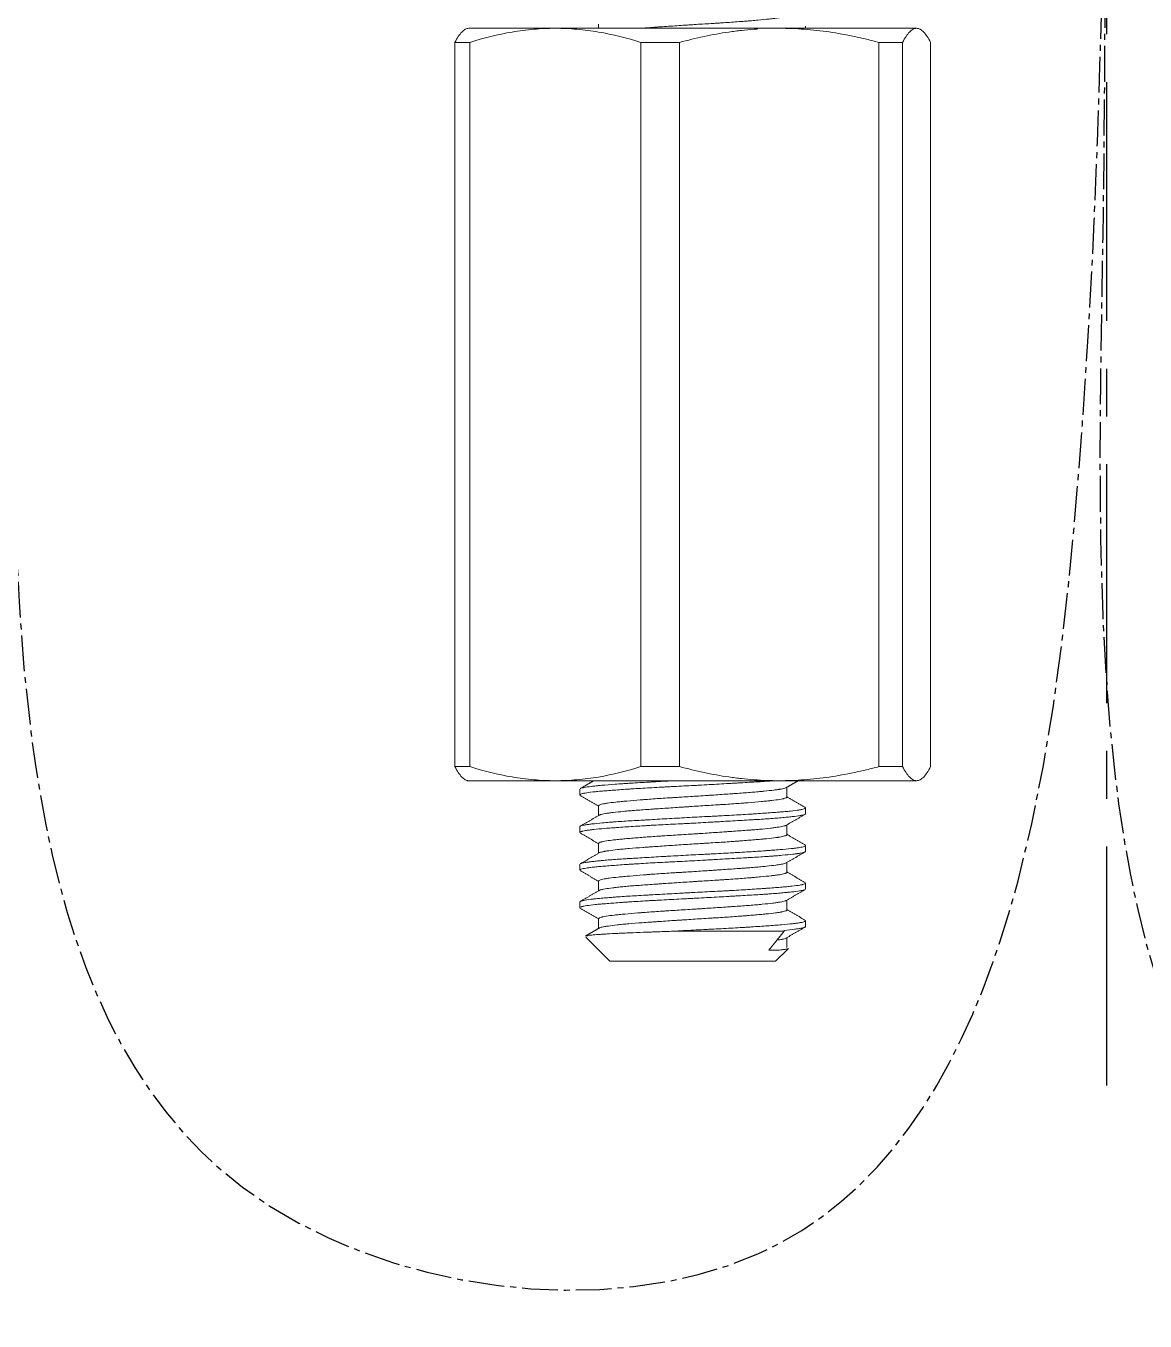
# Model space of a CAD drawing. Header units: millimetres. Extents: x 645 to 1239, y -1145 to -725.
# Drawn here: x 920.09 to 949.83, y -1071.97 to -1037.54 of the extents above; entities that cross this region are included whole.
import ezdxf

# ---------------------------------------------------------------- set-up
doc = ezdxf.new("R2010")
doc.units = ezdxf.units.MM
doc.header["$LTSCALE"] = 0.1
for name, pattern in [('CENTER2', [28.575, 19.05, -3.175, 3.175, -3.175]), ('CENTERX2', [101.6, 63.5, -12.7, 12.7, -12.7]), ('HIDDEN2', [4.7625, 3.175, -1.5875])]:
    doc.linetypes.add(name, pattern=pattern)
doc.layers.add('1', color=4, linetype='HIDDEN2')
doc.layers.add('CENTER', color=1, linetype='CENTERX2')

# ---------------------------------------------------------------- blocks, each defined once
blk = doc.blocks.new('ZF35533')
at = {"layer": '1', "color": 7, "linetype": 'Continuous', "lineweight": 18}
for p, q in [((4945.597, -494.267), (4957.495, -494.267)), ((4949.046, -494.154), (4949.046, -494.267)), ((4954.546, -494.267), (4954.546, -494.21)), ((4945.224, -513.891), (4945.224, -494.642)), ((4945.62, -494.642), (4945.224, -494.642)), ((4945.62, -513.891), (4945.62, -494.642)), ((4951.196, -494.642), (4950.171, -494.642)), ((4950.171, -513.891), (4950.171, -494.642)), ((4951.196, -513.891), (4951.196, -494.642)), ((4957.122, -494.642), (4956.493, -494.642)), ((4956.493, -513.891), (4956.493, -494.642)), ((4957.122, -513.891), (4957.122, -494.642)), ((4957.868, -513.891), (4957.868, -494.642)), ((4945.62, -513.891), (4945.224, -513.891)), ((4951.196, -513.891), (4950.171, -513.891)), ((4957.122, -513.891), (4956.493, -513.891)), ((4945.546, -514.267), (4947.896, -514.267)), ((4947.896, -514.267), (4953.845, -514.267)), ((4953.845, -514.267), (4957.495, -514.267)), ((4948.546, -514.489), (4948.546, -514.645)), ((4954.046, -514.7), (4954.046, -514.442)), ((4949.046, -514.933), (4949.046, -515.191)), ((4954.546, -515.144), (4954.546, -514.988)), ((4948.546, -515.489), (4948.546, -515.644)), ((4954.046, -515.7), (4954.046, -515.442)), ((4949.046, -515.933), (4949.046, -516.192)), ((4954.546, -516.144), (4954.546, -515.989)), ((4948.546, -516.489), (4948.546, -516.645)), ((4954.046, -516.7), (4954.046, -516.442)), ((4949.046, -516.933), (4949.046, -517.191)), ((4954.546, -517.144), (4954.546, -516.989)), ((4948.546, -517.489), (4948.546, -517.644)), ((4954.046, -517.7), (4954.046, -517.442)), ((4949.046, -517.933), (4949.046, -518.192)), ((4954.546, -518.145), (4954.546, -517.989)), ((4948.704, -518.425), (4949.346, -519.067)), ((4951.036, -518.267), (4953.974, -518.267)), ((4953.974, -518.267), (4953.57, -518.767)), ((4953.974, -518.244), (4953.974, -518.267)), ((4954.046, -518.701), (4954.046, -518.438)), ((4953.84, -518.767), (4953.57, -518.767)), ((4953.746, -519.067), (4954.08, -518.733)), ((4949.346, -519.067), (4953.746, -519.067))]:
    blk.add_line(p, q, dxfattribs=at)
for points, knots in [([(4950.146, -494.267), (4950.204, -494.262), (4950.264, -494.258), (4950.391, -494.249), (4950.476, -494.243), (4950.563, -494.237), (4950.599, -494.235), (4950.617, -494.233), (4950.67, -494.23), (4950.706, -494.227), (4950.886, -494.215), (4951.033, -494.205), (4951.258, -494.19), (4951.333, -494.185), (4951.429, -494.178), (4951.448, -494.177), (4951.486, -494.175), (4951.505, -494.174), (4951.562, -494.17), (4951.6, -494.167), (4951.79, -494.156), (4951.94, -494.146), (4952.125, -494.135), (4952.162, -494.133), (4952.236, -494.128), (4952.273, -494.126), (4952.382, -494.118), (4952.453, -494.114), (4952.662, -494.099), (4952.795, -494.089), (4952.954, -494.077), (4952.986, -494.074), (4953.048, -494.069), (4953.078, -494.067), (4953.167, -494.059), (4953.224, -494.054), (4953.388, -494.04), (4953.487, -494.03), (4953.599, -494.019), (4953.62, -494.016), (4953.662, -494.012), (4953.682, -494.009), (4953.74, -494.002), (4953.81, -493.993), (4953.869, -493.983), (4953.908, -493.976), (4953.92, -493.973), (4953.943, -493.969), (4953.953, -493.966), (4954.002, -493.953), (4954.027, -493.943), (4954.044, -493.929), (4954.046, -493.925), (4954.046, -493.921)], [0.284642, 0.284642, 0.284642, 0.284642, 0.312621, 0.312621, 0.342727, 0.3502535, 0.3502535, 0.35778, 0.35778, 0.372833, 0.372833, 0.433045, 0.433045, 0.463151, 0.463151, 0.4706775, 0.4706775, 0.478204, 0.478204, 0.493257, 0.493257, 0.5534689, 0.5534689, 0.5685219, 0.5685219, 0.5835749, 0.5835749, 0.6136809, 0.6136809, 0.6738929, 0.6738929, 0.6889459, 0.6889459, 0.7039989, 0.7039989, 0.7341049, 0.7341049, 0.7943169, 0.7943169, 0.8093699, 0.8093699, 0.8244229, 0.8244229, 0.8545288, 0.8846348, 0.8846348, 0.8996878, 0.8996878, 0.9147408, 0.9147408, 0.9749528, 0.9749528, 1, 1, 1, 1]), ([(4945.224, -494.642), (4945.286, -494.524), (4945.347, -494.43), (4945.441, -494.333), (4945.472, -494.308), (4945.534, -494.275), (4945.566, -494.267), (4945.597, -494.267)], [0, 0, 0, 0, 0.5, 0.5, 0.75, 0.75, 1, 1, 1, 1]), ([(4947.896, -494.267), (4947.705, -494.267), (4947.514, -494.275), (4947.13, -494.308), (4946.939, -494.333), (4946.369, -494.43), (4945.993, -494.525), (4945.62, -494.642)], [0, 0, 0, 0, 0.25, 0.25, 0.5, 0.5, 1, 1, 1, 1]), ([(4950.171, -494.642), (4949.796, -494.524), (4949.419, -494.43), (4948.851, -494.333), (4948.661, -494.308), (4948.279, -494.275), (4948.088, -494.267), (4947.896, -494.267)], [0, 0, 0, 0, 0.5, 0.5, 0.75, 0.75, 1, 1, 1, 1]), ([(4953.272, -494.285), (4953.24, -494.287), (4953.208, -494.289), (4953.065, -494.3), (4952.954, -494.31), (4952.786, -494.329), (4952.73, -494.336), (4952.619, -494.35), (4952.117, -494.419), (4951.626, -494.526), (4951.196, -494.642)], [0, 0, 0, 0, 0.045251, 0.045251, 0.204376, 0.204376, 0.283938, 0.283938, 0.363501, 1, 1, 1, 1]), ([(4956.493, -494.642), (4956.385, -494.613), (4956.222, -494.571), (4956.057, -494.532), (4955.947, -494.507), (4955.892, -494.495), (4955.617, -494.437), (4955.396, -494.397), (4954.954, -494.333), (4954.733, -494.308), (4954.289, -494.275), (4954.067, -494.267), (4953.845, -494.267)], [0, 0, 0, 0, 0.125, 0.1875, 0.1875, 0.25, 0.25, 0.5, 0.5, 0.75, 0.75, 1, 1, 1, 1]), ([(4957.495, -494.267), (4957.464, -494.267), (4957.433, -494.275), (4957.37, -494.308), (4957.338, -494.333), (4957.245, -494.43), (4957.183, -494.525), (4957.122, -494.642)], [0, 0, 0, 0, 0.25, 0.25, 0.5, 0.5, 1, 1, 1, 1]), ([(4957.868, -494.642), (4957.807, -494.524), (4957.745, -494.43), (4957.652, -494.333), (4957.621, -494.308), (4957.558, -494.275), (4957.527, -494.267), (4957.495, -494.267)], [0, 0, 0, 0, 0.5, 0.5, 0.75, 0.75, 1, 1, 1, 1]), ([(4945.224, -513.891), (4945.286, -514.009), (4945.347, -514.104), (4945.441, -514.2), (4945.472, -514.225), (4945.534, -514.258), (4945.566, -514.267), (4945.597, -514.267)], [0, 0, 0, 0, 0.5, 0.5, 0.75, 0.75, 1, 1, 1, 1]), ([(4947.896, -514.267), (4947.705, -514.267), (4947.514, -514.258), (4947.13, -514.225), (4946.939, -514.2), (4946.369, -514.103), (4945.993, -514.008), (4945.62, -513.891)], [0, 0, 0, 0, 0.25, 0.25, 0.5, 0.5, 1, 1, 1, 1]), ([(4950.171, -513.891), (4949.796, -514.009), (4949.419, -514.104), (4948.851, -514.2), (4948.661, -514.225), (4948.279, -514.258), (4948.088, -514.267), (4947.896, -514.267)], [0, 0, 0, 0, 0.5, 0.5, 0.75, 0.75, 1, 1, 1, 1]), ([(4953.845, -514.267), (4953.622, -514.267), (4953.4, -514.258), (4953.065, -514.233), (4952.954, -514.223), (4952.786, -514.204), (4952.73, -514.198), (4952.618, -514.183), (4952.117, -514.114), (4951.626, -514.007), (4951.196, -513.891)], [0, 0, 0, 0, 0.25, 0.25, 0.375, 0.375, 0.4375, 0.4375, 0.5, 1, 1, 1, 1]), ([(4956.493, -513.891), (4956.385, -513.921), (4956.222, -513.962), (4956.057, -514.001), (4955.947, -514.026), (4955.892, -514.038), (4955.617, -514.096), (4955.396, -514.136), (4954.954, -514.201), (4954.733, -514.225), (4954.289, -514.258), (4954.067, -514.267), (4953.845, -514.267)], [0, 0, 0, 0, 0.125, 0.1875, 0.1875, 0.25, 0.25, 0.5, 0.5, 0.75, 0.75, 1, 1, 1, 1]), ([(4957.495, -514.267), (4957.464, -514.267), (4957.433, -514.258), (4957.37, -514.225), (4957.338, -514.2), (4957.245, -514.103), (4957.183, -514.008), (4957.122, -513.891)], [0, 0, 0, 0, 0.25, 0.25, 0.5, 0.5, 1, 1, 1, 1]), ([(4957.868, -513.891), (4957.807, -514.009), (4957.745, -514.104), (4957.652, -514.2), (4957.621, -514.225), (4957.558, -514.258), (4957.527, -514.267), (4957.495, -514.267)], [0, 0, 0, 0, 0.5, 0.5, 0.75, 0.75, 1, 1, 1, 1]), ([(4953.709, -514.266), (4953.702, -514.267), (4953.696, -514.267), (4953.658, -514.27), (4953.626, -514.273), (4953.576, -514.276), (4953.559, -514.277), (4953.526, -514.28), (4953.509, -514.281), (4953.355, -514.291), (4953.209, -514.3), (4952.978, -514.314), (4952.898, -514.318), (4952.797, -514.324), (4952.776, -514.325), (4952.735, -514.328), (4952.714, -514.329), (4952.651, -514.333), (4952.61, -514.335), (4952.399, -514.347), (4952.226, -514.357), (4951.962, -514.372), (4951.873, -514.377), (4951.761, -514.383), (4951.738, -514.385), (4951.693, -514.387), (4951.626, -514.391), (4951.558, -514.394), (4951.335, -514.406), (4951.157, -514.415), (4950.938, -514.426), (4950.872, -514.43), (4950.806, -514.433), (4950.763, -514.435), (4950.741, -514.436), (4950.632, -514.442), (4950.547, -514.447), (4950.297, -514.461), (4950.137, -514.47), (4949.946, -514.483), (4949.908, -514.485), (4949.852, -514.489), (4949.834, -514.49), (4949.797, -514.493), (4949.705, -514.499), (4949.619, -514.505), (4949.485, -514.515), (4949.421, -514.52), (4949.299, -514.529), (4949.241, -514.534), (4949.158, -514.54), (4949.131, -514.543), (4949.078, -514.547), (4949.053, -514.55), (4948.98, -514.556), (4948.935, -514.561), (4948.81, -514.575), (4948.741, -514.584), (4948.673, -514.597), (4948.66, -514.599), (4948.637, -514.604), (4948.626, -514.607), (4948.597, -514.614), (4948.567, -514.624), (4948.552, -514.634), (4948.545, -514.644), (4948.546, -514.648), (4948.553, -514.656), (4948.557, -514.658), (4948.561, -514.661)], [0, 0, 0, 0, 0.003762, 0.003762, 0.021846, 0.021846, 0.030888, 0.030888, 0.039931, 0.039931, 0.112269, 0.112269, 0.148438, 0.148438, 0.15748, 0.15748, 0.166522, 0.166522, 0.184607, 0.184607, 0.256945, 0.256945, 0.293114, 0.293114, 0.302156, 0.302156, 0.311198, 0.329283, 0.329283, 0.401621, 0.401621, 0.419705, 0.428747, 0.428747, 0.43779, 0.43779, 0.473959, 0.473959, 0.546297, 0.546297, 0.564381, 0.564381, 0.573423, 0.573423, 0.582466, 0.618635, 0.618635, 0.654804, 0.654804, 0.690973, 0.690973, 0.709057, 0.709057, 0.727142, 0.727142, 0.763311, 0.763311, 0.835649, 0.835649, 0.853733, 0.853733, 0.871818, 0.871818, 0.907987, 0.944156, 0.944156, 0.980325, 0.980325, 1, 1, 1, 1]), ([(4948.56, -514.474), (4948.56, -514.474), (4948.569, -514.469), (4948.581, -514.464), (4948.606, -514.458), (4948.616, -514.455), (4948.631, -514.452), (4948.636, -514.451), (4948.648, -514.449), (4948.654, -514.447), (4948.709, -514.437), (4948.773, -514.428), (4948.89, -514.413), (4948.933, -514.409), (4948.991, -514.402), (4949.003, -514.401), (4949.028, -514.399), (4949.04, -514.397), (4949.077, -514.394), (4949.103, -514.391), (4949.236, -514.379), (4949.354, -514.369), (4949.549, -514.355), (4949.617, -514.35), (4949.705, -514.345), (4949.723, -514.343), (4949.759, -514.341), (4949.814, -514.338), (4949.869, -514.334), (4950.057, -514.323), (4950.214, -514.314), (4950.421, -514.302), (4950.483, -514.298), (4950.547, -514.295), (4950.589, -514.292), (4950.611, -514.291), (4950.718, -514.285), (4950.805, -514.28), (4950.942, -514.272), (4950.993, -514.269), (4951.043, -514.266)], [0, 0, 0, 0, 0.001094, 0.069625, 0.069625, 0.103891, 0.103891, 0.121023, 0.121023, 0.138156, 0.138156, 0.275218, 0.275218, 0.343748, 0.343748, 0.360881, 0.360881, 0.378014, 0.378014, 0.412279, 0.412279, 0.549341, 0.549341, 0.617872, 0.617872, 0.635004, 0.635004, 0.652137, 0.686403, 0.686403, 0.823464, 0.823464, 0.85773, 0.874862, 0.874862, 0.891995, 0.891995, 0.960526, 0.960526, 1, 1, 1, 1]), ([(4954.036, -514.448), (4954.03, -514.452), (4954.022, -514.456), (4953.986, -514.469), (4953.948, -514.478), (4953.884, -514.49), (4953.87, -514.492), (4953.848, -514.496), (4953.84, -514.497), (4953.825, -514.499), (4953.817, -514.5), (4953.777, -514.507), (4953.741, -514.511), (4953.627, -514.526), (4953.54, -514.536), (4953.428, -514.547), (4953.415, -514.549), (4953.39, -514.551), (4953.377, -514.552), (4953.338, -514.556), (4953.311, -514.559), (4953.229, -514.566), (4953.173, -514.57), (4952.997, -514.584), (4952.871, -514.593), (4952.72, -514.604), (4952.703, -514.605), (4952.67, -514.608), (4952.619, -514.611), (4952.567, -514.615), (4952.463, -514.622), (4952.322, -514.632), (4952.176, -514.642), (4952.066, -514.649), (4952.029, -514.652), (4951.954, -514.657), (4951.916, -514.659), (4951.803, -514.667), (4951.728, -514.672), (4951.577, -514.682), (4951.502, -514.686), (4951.351, -514.696), (4951.276, -514.7), (4951.163, -514.707), (4951.126, -514.71), (4951.051, -514.714), (4951.014, -514.717), (4950.829, -514.728), (4950.686, -514.738), (4950.478, -514.752), (4950.411, -514.757), (4950.311, -514.764), (4950.277, -514.767), (4950.212, -514.772), (4950.181, -514.774), (4950.024, -514.787), (4949.907, -514.797), (4949.745, -514.811), (4949.693, -514.816), (4949.594, -514.825), (4949.548, -514.83), (4949.417, -514.844), (4949.342, -514.853), (4949.262, -514.865), (4949.247, -514.868), (4949.218, -514.872), (4949.204, -514.875), (4949.166, -514.882), (4949.144, -514.887), (4949.088, -514.902), (4949.063, -514.912), (4949.05, -514.925), (4949.048, -514.927), (4949.047, -514.931), (4949.046, -514.932), (4949.046, -514.933)], [0, 0, 0, 0, 0.02433, 0.02433, 0.083967, 0.083967, 0.098877, 0.098877, 0.106331, 0.106331, 0.113786, 0.113786, 0.143605, 0.143605, 0.203242, 0.203242, 0.210696, 0.210696, 0.218151, 0.218151, 0.23306, 0.23306, 0.262879, 0.262879, 0.322516, 0.322516, 0.329971, 0.329971, 0.337426, 0.352335, 0.352335, 0.382154, 0.411972, 0.411972, 0.426882, 0.426882, 0.441791, 0.441791, 0.47161, 0.47161, 0.501428, 0.501428, 0.531247, 0.531247, 0.546156, 0.546156, 0.561065, 0.561065, 0.620703, 0.620703, 0.650521, 0.650521, 0.665431, 0.665431, 0.68034, 0.68034, 0.739977, 0.739977, 0.769796, 0.769796, 0.799614, 0.799614, 0.859252, 0.859252, 0.874161, 0.874161, 0.88907, 0.88907, 0.918889, 0.918889, 0.978526, 0.978526, 0.993436, 0.993436, 1, 1, 1, 1]), ([(4948.546, -515.488), (4948.546, -515.487), (4948.547, -515.486), (4948.548, -515.483), (4948.55, -515.48), (4948.556, -515.476), (4948.559, -515.474), (4948.562, -515.473), (4948.584, -515.462), (4948.619, -515.454), (4948.695, -515.44), (4948.724, -515.435), (4948.774, -515.428), (4948.791, -515.426), (4948.828, -515.421), (4948.848, -515.419), (4948.949, -515.406), (4949.044, -515.397), (4949.205, -515.382), (4949.262, -515.377), (4949.352, -515.369), (4949.383, -515.367), (4949.447, -515.362), (4949.479, -515.36), (4949.644, -515.348), (4949.786, -515.339), (4950.012, -515.326), (4950.09, -515.321), (4950.21, -515.314), (4950.251, -515.312), (4950.332, -515.307), (4950.374, -515.305), (4950.581, -515.293), (4950.752, -515.283), (4951.014, -515.268), (4951.103, -515.263), (4951.282, -515.253), (4951.372, -515.248), (4951.64, -515.233), (4951.818, -515.224), (4952.04, -515.213), (4952.084, -515.211), (4952.172, -515.206), (4952.217, -515.204), (4952.348, -515.197), (4952.434, -515.193), (4952.687, -515.179), (4952.85, -515.169), (4953.046, -515.157), (4953.085, -515.155), (4953.143, -515.151), (4953.162, -515.15), (4953.2, -515.147), (4953.294, -515.141), (4953.455, -515.13), (4953.587, -515.12), (4953.714, -515.11), (4953.775, -515.106), (4953.848, -515.1), (4953.862, -515.099), (4953.891, -515.097), (4953.905, -515.095), (4953.946, -515.092), (4953.973, -515.09), (4954.051, -515.083), (4954.099, -515.078), (4954.233, -515.065), (4954.308, -515.055), (4954.377, -515.044), (4954.384, -515.043), (4954.399, -515.041), (4954.419, -515.037), (4954.438, -515.033), (4954.472, -515.026), (4954.509, -515.016), (4954.531, -515.006), (4954.541, -514.998), (4954.545, -514.995), (4954.546, -514.991), (4954.546, -514.989), (4954.546, -514.988), (4954.545, -514.981), (4954.539, -514.977), (4954.529, -514.972)], [0, 0, 0, 0, 0.005079, 0.005079, 0.018882, 0.025783, 0.025783, 0.032685, 0.032685, 0.087897, 0.087897, 0.115503, 0.115503, 0.129306, 0.129306, 0.143109, 0.143109, 0.198321, 0.198321, 0.225927, 0.225927, 0.23973, 0.23973, 0.253533, 0.253533, 0.308745, 0.308745, 0.336351, 0.336351, 0.350154, 0.350154, 0.363957, 0.363957, 0.419169, 0.419169, 0.446775, 0.446775, 0.474381, 0.474381, 0.529593, 0.529593, 0.543396, 0.543396, 0.557199, 0.557199, 0.584805, 0.584805, 0.640018, 0.640018, 0.653821, 0.653821, 0.660722, 0.660722, 0.667624, 0.69523, 0.722836, 0.722836, 0.750442, 0.750442, 0.757343, 0.757343, 0.764245, 0.764245, 0.778048, 0.778048, 0.805654, 0.805654, 0.860866, 0.860866, 0.867767, 0.867767, 0.874669, 0.888472, 0.888472, 0.916078, 0.943684, 0.943684, 0.957487, 0.964388, 0.964388, 0.97129, 0.97129, 1, 1, 1, 1]), ([(4949.061, -515.183), (4949.065, -515.181), (4949.07, -515.178), (4949.078, -515.175), (4949.081, -515.174), (4949.088, -515.172), (4949.091, -515.17), (4949.125, -515.16), (4949.168, -515.151), (4949.252, -515.136), (4949.291, -515.13), (4949.335, -515.124), (4949.353, -515.122), (4949.363, -515.121), (4949.391, -515.117), (4949.41, -515.114), (4949.512, -515.102), (4949.604, -515.092), (4949.757, -515.077), (4949.811, -515.072), (4949.882, -515.066), (4949.897, -515.065), (4949.926, -515.063), (4949.969, -515.059), (4950.014, -515.056), (4950.166, -515.044), (4950.294, -515.035), (4950.464, -515.023), (4950.499, -515.02), (4950.568, -515.016), (4950.604, -515.013), (4950.711, -515.006), (4950.783, -515.001), (4951.001, -514.986), (4951.149, -514.976), (4951.339, -514.963), (4951.377, -514.961), (4951.453, -514.956), (4951.492, -514.953), (4951.606, -514.946), (4951.681, -514.941), (4951.908, -514.927), (4952.057, -514.918), (4952.241, -514.906), (4952.278, -514.904), (4952.35, -514.899), (4952.386, -514.897), (4952.493, -514.89), (4952.632, -514.88), (4952.765, -514.87), (4952.863, -514.863), (4952.911, -514.859), (4952.959, -514.855), (4952.99, -514.853), (4953.006, -514.852), (4953.145, -514.84), (4953.258, -514.83), (4953.414, -514.816), (4953.464, -514.811), (4953.534, -514.804), (4953.557, -514.802), (4953.591, -514.798), (4953.602, -514.797), (4953.623, -514.795), (4953.634, -514.794), (4953.727, -514.783), (4953.797, -514.774), (4953.884, -514.759), (4953.917, -514.753), (4953.944, -514.747), (4953.955, -514.745), (4953.96, -514.743), (4953.974, -514.739), (4953.983, -514.737), (4954.023, -514.724), (4954.041, -514.714), (4954.046, -514.703), (4954.046, -514.701), (4954.046, -514.699)], [0, 0, 0, 0, 0.013796, 0.013796, 0.021293, 0.021293, 0.028791, 0.028791, 0.088772, 0.088772, 0.118762, 0.12626, 0.12626, 0.133758, 0.133758, 0.148753, 0.148753, 0.208734, 0.208734, 0.238724, 0.238724, 0.246222, 0.246222, 0.253719, 0.268714, 0.268714, 0.328695, 0.328695, 0.343691, 0.343691, 0.358686, 0.358686, 0.388676, 0.388676, 0.448657, 0.448657, 0.463652, 0.463652, 0.478648, 0.478648, 0.508638, 0.508638, 0.568619, 0.568619, 0.583614, 0.583614, 0.598609, 0.598609, 0.6286, 0.65859, 0.65859, 0.673585, 0.681083, 0.681083, 0.688581, 0.688581, 0.748561, 0.748561, 0.778552, 0.778552, 0.793547, 0.793547, 0.801045, 0.801045, 0.808542, 0.808542, 0.868523, 0.868523, 0.898514, 0.906011, 0.906011, 0.913509, 0.913509, 0.928504, 0.928504, 0.988485, 0.988485, 1, 1, 1, 1]), ([(4954.533, -515.16), (4954.529, -515.162), (4954.515, -515.168), (4954.492, -515.175), (4954.462, -515.181), (4954.451, -515.184), (4954.427, -515.188), (4954.414, -515.191), (4954.345, -515.202), (4954.275, -515.211), (4954.149, -515.226), (4954.103, -515.231), (4954.029, -515.238), (4954.003, -515.241), (4953.95, -515.246), (4953.923, -515.248), (4953.839, -515.256), (4953.781, -515.261), (4953.658, -515.27), (4953.593, -515.275), (4953.459, -515.284), (4953.389, -515.289), (4953.28, -515.296), (4953.243, -515.298), (4953.168, -515.302), (4953.13, -515.305), (4952.938, -515.316), (4952.778, -515.325), (4952.527, -515.34), (4952.442, -515.345), (4952.311, -515.352), (4952.267, -515.355), (4952.18, -515.36), (4952.136, -515.362), (4951.916, -515.375), (4951.739, -515.385), (4951.515, -515.397), (4951.47, -515.399), (4951.38, -515.404), (4951.335, -515.406), (4951.2, -515.413), (4951.111, -515.417), (4950.848, -515.431), (4950.675, -515.44), (4950.465, -515.451), (4950.423, -515.454), (4950.361, -515.457), (4950.34, -515.459), (4950.299, -515.461), (4950.197, -515.467), (4950.098, -515.473), (4949.867, -515.488), (4949.722, -515.498), (4949.569, -515.509), (4949.552, -515.51), (4949.519, -515.513), (4949.502, -515.514), (4949.453, -515.517), (4949.421, -515.52), (4949.328, -515.527), (4949.268, -515.531), (4949.1, -515.545), (4949.001, -515.554), (4948.903, -515.564), (4948.893, -515.566), (4948.872, -515.568), (4948.842, -515.571), (4948.813, -515.575), (4948.76, -515.582), (4948.696, -515.592), (4948.647, -515.602), (4948.616, -515.609), (4948.602, -515.613), (4948.591, -515.616), (4948.583, -515.619), (4948.58, -515.62), (4948.564, -515.627), (4948.555, -515.632), (4948.548, -515.639), (4948.547, -515.642), (4948.546, -515.644)], [0, 0, 0, 0, 0.013183, 0.042608, 0.042608, 0.057321, 0.057321, 0.072034, 0.072034, 0.130885, 0.130885, 0.160311, 0.160311, 0.175023, 0.175023, 0.189736, 0.189736, 0.219162, 0.219162, 0.248587, 0.248587, 0.278013, 0.278013, 0.292726, 0.292726, 0.307438, 0.307438, 0.36629, 0.36629, 0.395715, 0.395715, 0.410428, 0.410428, 0.425141, 0.425141, 0.483992, 0.483992, 0.498705, 0.498705, 0.513418, 0.513418, 0.542843, 0.542843, 0.601694, 0.601694, 0.616407, 0.616407, 0.623763, 0.623763, 0.63112, 0.660545, 0.660545, 0.719397, 0.719397, 0.726753, 0.726753, 0.734109, 0.734109, 0.748822, 0.748822, 0.778248, 0.778248, 0.837099, 0.837099, 0.844455, 0.844455, 0.851812, 0.866524, 0.866524, 0.89595, 0.925376, 0.925376, 0.940088, 0.947445, 0.947445, 0.954801, 0.954801, 0.984227, 0.984227, 1, 1, 1, 1]), ([(4954.031, -515.451), (4954.028, -515.453), (4954.024, -515.454), (4954.014, -515.458), (4954.008, -515.461), (4953.994, -515.465), (4953.985, -515.468), (4953.941, -515.479), (4953.892, -515.489), (4953.8, -515.503), (4953.767, -515.508), (4953.711, -515.515), (4953.692, -515.518), (4953.652, -515.523), (4953.631, -515.525), (4953.524, -515.538), (4953.428, -515.548), (4953.269, -515.562), (4953.213, -515.567), (4953.14, -515.573), (4953.125, -515.574), (4953.096, -515.576), (4953.051, -515.58), (4953.005, -515.583), (4952.85, -515.595), (4952.719, -515.604), (4952.547, -515.616), (4952.495, -515.62), (4952.441, -515.623), (4952.406, -515.626), (4952.388, -515.627), (4952.298, -515.633), (4952.225, -515.638), (4952.006, -515.653), (4951.857, -515.663), (4951.668, -515.676), (4951.63, -515.678), (4951.573, -515.682), (4951.554, -515.683), (4951.516, -515.686), (4951.497, -515.687), (4951.402, -515.693), (4951.326, -515.697), (4951.102, -515.711), (4950.954, -515.72), (4950.773, -515.732), (4950.737, -515.734), (4950.665, -515.739), (4950.629, -515.742), (4950.524, -515.749), (4950.456, -515.754), (4950.256, -515.768), (4950.129, -515.778), (4949.978, -515.791), (4949.949, -515.793), (4949.891, -515.798), (4949.863, -515.801), (4949.781, -515.808), (4949.728, -515.813), (4949.628, -515.822), (4949.58, -515.827), (4949.513, -515.834), (4949.491, -515.836), (4949.449, -515.841), (4949.428, -515.843), (4949.33, -515.855), (4949.264, -515.864), (4949.183, -515.879), (4949.159, -515.884), (4949.129, -515.891), (4949.119, -515.894), (4949.102, -515.899), (4949.094, -515.901), (4949.061, -515.914), (4949.047, -515.923), (4949.046, -515.933)], [0, 0, 0, 0, 0.011275, 0.011275, 0.026271, 0.026271, 0.041266, 0.041266, 0.101247, 0.101247, 0.131237, 0.131237, 0.146232, 0.146232, 0.161227, 0.161227, 0.221208, 0.221208, 0.251199, 0.251199, 0.258696, 0.258696, 0.266194, 0.281189, 0.281189, 0.34117, 0.34117, 0.356165, 0.363663, 0.363663, 0.37116, 0.37116, 0.401151, 0.401151, 0.461131, 0.461131, 0.476127, 0.476127, 0.483624, 0.483624, 0.491122, 0.491122, 0.521112, 0.521112, 0.581093, 0.581093, 0.596088, 0.596088, 0.611083, 0.611083, 0.641074, 0.641074, 0.701055, 0.701055, 0.71605, 0.71605, 0.731045, 0.731045, 0.761035, 0.761035, 0.791026, 0.791026, 0.806021, 0.806021, 0.821016, 0.821016, 0.880997, 0.880997, 0.910987, 0.910987, 0.925983, 0.925983, 0.940978, 0.940978, 1, 1, 1, 1]), ([(4949.064, -516.181), (4949.08, -516.173), (4949.108, -516.165), (4949.157, -516.154), (4949.174, -516.15), (4949.193, -516.147), (4949.207, -516.144), (4949.213, -516.143), (4949.249, -516.137), (4949.28, -516.132), (4949.382, -516.118), (4949.462, -516.108), (4949.577, -516.095), (4949.6, -516.092), (4949.637, -516.089), (4949.65, -516.087), (4949.675, -516.085), (4949.687, -516.084), (4949.752, -516.077), (4949.805, -516.073), (4949.973, -516.058), (4950.093, -516.049), (4950.255, -516.038), (4950.288, -516.035), (4950.355, -516.03), (4950.389, -516.028), (4950.491, -516.021), (4950.56, -516.016), (4950.771, -516.002), (4950.916, -515.992), (4951.142, -515.976), (4951.217, -515.971), (4951.368, -515.961), (4951.443, -515.956), (4951.594, -515.947), (4951.67, -515.942), (4951.784, -515.935), (4951.822, -515.933), (4951.897, -515.928), (4951.935, -515.926), (4952.123, -515.914), (4952.27, -515.905), (4952.483, -515.891), (4952.552, -515.886), (4952.656, -515.878), (4952.69, -515.876), (4952.757, -515.871), (4952.791, -515.868), (4952.954, -515.856), (4953.076, -515.846), (4953.248, -515.831), (4953.303, -515.826), (4953.369, -515.82), (4953.382, -515.819), (4953.407, -515.817), (4953.446, -515.813), (4953.482, -515.81), (4953.6, -515.798), (4953.683, -515.789), (4953.772, -515.777), (4953.797, -515.773), (4953.821, -515.77), (4953.837, -515.767), (4953.844, -515.766), (4953.881, -515.76), (4953.908, -515.755), (4953.976, -515.74), (4954.008, -515.73), (4954.032, -515.718), (4954.036, -515.715), (4954.042, -515.71), (4954.044, -515.707), (4954.046, -515.703), (4954.046, -515.701), (4954.046, -515.699)], [0, 0, 0, 0, 0.054913, 0.054913, 0.069966, 0.077492, 0.077492, 0.085019, 0.085019, 0.115125, 0.115125, 0.175337, 0.175337, 0.190389, 0.190389, 0.197916, 0.197916, 0.205442, 0.205442, 0.235548, 0.235548, 0.29576, 0.29576, 0.310813, 0.310813, 0.325866, 0.325866, 0.355972, 0.355972, 0.416184, 0.416184, 0.44629, 0.44629, 0.476396, 0.476396, 0.506502, 0.506502, 0.521555, 0.521555, 0.536608, 0.536608, 0.59682, 0.59682, 0.626926, 0.626926, 0.641979, 0.641979, 0.657031, 0.657031, 0.717243, 0.717243, 0.747349, 0.747349, 0.754876, 0.754876, 0.762402, 0.777455, 0.777455, 0.837667, 0.837667, 0.85272, 0.860247, 0.860247, 0.867773, 0.867773, 0.897879, 0.897879, 0.958091, 0.958091, 0.973144, 0.973144, 0.988197, 0.988197, 1, 1, 1, 1]), ([(4948.563, -516.472), (4948.565, -516.471), (4948.566, -516.47), (4948.59, -516.461), (4948.627, -516.452), (4948.694, -516.44), (4948.708, -516.438), (4948.739, -516.433), (4948.755, -516.431), (4948.806, -516.424), (4948.881, -516.414), (4948.97, -516.405), (4949.043, -516.397), (4949.08, -516.393), (4949.12, -516.39), (4949.147, -516.387), (4949.16, -516.386), (4949.229, -516.38), (4949.287, -516.375), (4949.409, -516.365), (4949.473, -516.36), (4949.605, -516.351), (4949.674, -516.346), (4949.782, -516.34), (4949.819, -516.337), (4949.874, -516.334), (4949.893, -516.333), (4949.931, -516.331), (4949.95, -516.329), (4950.122, -516.319), (4950.282, -516.31), (4950.531, -516.296), (4950.616, -516.291), (4950.724, -516.284), (4950.745, -516.283), (4950.789, -516.281), (4950.811, -516.279), (4950.877, -516.276), (4950.921, -516.273), (4951.141, -516.261), (4951.318, -516.251), (4951.586, -516.236), (4951.676, -516.232), (4951.788, -516.226), (4951.811, -516.225), (4951.856, -516.222), (4951.923, -516.219), (4951.99, -516.216), (4952.211, -516.204), (4952.383, -516.195), (4952.594, -516.184), (4952.657, -516.18), (4952.719, -516.177), (4952.761, -516.174), (4952.781, -516.173), (4952.884, -516.167), (4952.963, -516.162), (4953.196, -516.148), (4953.342, -516.138), (4953.514, -516.125), (4953.547, -516.123), (4953.597, -516.119), (4953.613, -516.118), (4953.646, -516.116), (4953.726, -516.11), (4953.801, -516.104), (4953.972, -516.09), (4954.073, -516.081), (4954.183, -516.07), (4954.204, -516.067), (4954.245, -516.063), (4954.265, -516.06), (4954.32, -516.053), (4954.353, -516.048), (4954.44, -516.034), (4954.483, -516.024), (4954.518, -516.011), (4954.524, -516.009), (4954.533, -516.004), (4954.537, -516.001), (4954.544, -515.995), (4954.546, -515.992), (4954.546, -515.988)], [0, 0, 0, 0, 0.005188, 0.005188, 0.06415, 0.06415, 0.078891, 0.078891, 0.093632, 0.093632, 0.123113, 0.152594, 0.152594, 0.167334, 0.174705, 0.174705, 0.182075, 0.182075, 0.211556, 0.211556, 0.241037, 0.241037, 0.270518, 0.270518, 0.285259, 0.285259, 0.292629, 0.292629, 0.299999, 0.299999, 0.358961, 0.358961, 0.388443, 0.388443, 0.395813, 0.395813, 0.403183, 0.403183, 0.417924, 0.417924, 0.476886, 0.476886, 0.506367, 0.506367, 0.513737, 0.513737, 0.521107, 0.535848, 0.535848, 0.59481, 0.59481, 0.609551, 0.616921, 0.616921, 0.624291, 0.624291, 0.653772, 0.653772, 0.712735, 0.712735, 0.727475, 0.727475, 0.734845, 0.734845, 0.742216, 0.771697, 0.771697, 0.830659, 0.830659, 0.8454, 0.8454, 0.86014, 0.86014, 0.889621, 0.889621, 0.948583, 0.948583, 0.963324, 0.963324, 0.978065, 0.978065, 1, 1, 1, 1]), ([(4954.546, -516.145), (4954.546, -516.146), (4954.546, -516.148), (4954.544, -516.152), (4954.541, -516.154), (4954.536, -516.158), (4954.534, -516.159), (4954.53, -516.161), (4954.528, -516.162), (4954.504, -516.173), (4954.466, -516.181), (4954.388, -516.195), (4954.358, -516.2), (4954.315, -516.206), (4954.307, -516.207), (4954.289, -516.209), (4954.279, -516.21), (4954.251, -516.214), (4954.231, -516.216), (4954.128, -516.229), (4954.032, -516.238), (4953.869, -516.253), (4953.811, -516.258), (4953.735, -516.264), (4953.719, -516.266), (4953.688, -516.268), (4953.64, -516.272), (4953.591, -516.275), (4953.425, -516.287), (4953.283, -516.296), (4953.093, -516.307), (4953.035, -516.31), (4952.976, -516.314), (4952.936, -516.316), (4952.916, -516.317), (4952.815, -516.323), (4952.733, -516.328), (4952.484, -516.342), (4952.313, -516.352), (4952.093, -516.365), (4952.049, -516.367), (4951.96, -516.372), (4951.915, -516.375), (4951.781, -516.382), (4951.692, -516.387), (4951.424, -516.402), (4951.246, -516.411), (4951.024, -516.422), (4950.98, -516.424), (4950.891, -516.429), (4950.848, -516.431), (4950.717, -516.438), (4950.631, -516.442), (4950.379, -516.456), (4950.217, -516.466), (4950.021, -516.478), (4949.982, -516.48), (4949.906, -516.485), (4949.869, -516.488), (4949.759, -516.495), (4949.617, -516.505), (4949.485, -516.515), (4949.359, -516.524), (4949.299, -516.529), (4949.212, -516.536), (4949.184, -516.538), (4949.129, -516.543), (4949.103, -516.545), (4949.027, -516.552), (4948.932, -516.561), (4948.851, -516.57), (4948.796, -516.577), (4948.778, -516.58), (4948.745, -516.584), (4948.729, -516.587), (4948.655, -516.599), (4948.611, -516.609), (4948.569, -516.624), (4948.559, -516.629), (4948.55, -516.636), (4948.548, -516.639), (4948.547, -516.642), (4948.546, -516.644), (4948.546, -516.645)], [0, 0, 0, 0, 0.009353, 0.009353, 0.023609, 0.023609, 0.030737, 0.030737, 0.037865, 0.037865, 0.094891, 0.094891, 0.123404, 0.123404, 0.130532, 0.130532, 0.13766, 0.13766, 0.151917, 0.151917, 0.208942, 0.208942, 0.237455, 0.237455, 0.244583, 0.244583, 0.251711, 0.265968, 0.265968, 0.322993, 0.322993, 0.337249, 0.344378, 0.344378, 0.351506, 0.351506, 0.380019, 0.380019, 0.437044, 0.437044, 0.4513, 0.4513, 0.465557, 0.465557, 0.49407, 0.49407, 0.551095, 0.551095, 0.565352, 0.565352, 0.579608, 0.579608, 0.608121, 0.608121, 0.665146, 0.665146, 0.679403, 0.679403, 0.693659, 0.693659, 0.722172, 0.750684, 0.750684, 0.779197, 0.779197, 0.793454, 0.793454, 0.80771, 0.80771, 0.836223, 0.864736, 0.864736, 0.878992, 0.878992, 0.893248, 0.893248, 0.950274, 0.950274, 0.978787, 0.978787, 0.993043, 0.993043, 1, 1, 1, 1]), ([(4954.032, -516.45), (4954.03, -516.451), (4954.029, -516.452), (4954.008, -516.462), (4953.976, -516.471), (4953.919, -516.483), (4953.906, -516.485), (4953.88, -516.49), (4953.866, -516.493), (4953.822, -516.5), (4953.79, -516.505), (4953.684, -516.519), (4953.601, -516.529), (4953.483, -516.542), (4953.459, -516.544), (4953.409, -516.549), (4953.383, -516.552), (4953.305, -516.559), (4953.251, -516.564), (4953.138, -516.573), (4953.079, -516.578), (4952.987, -516.585), (4952.94, -516.588), (4952.892, -516.592), (4952.86, -516.594), (4952.844, -516.595), (4952.697, -516.606), (4952.56, -516.615), (4952.349, -516.63), (4952.277, -516.635), (4952.167, -516.642), (4952.131, -516.645), (4952.075, -516.649), (4952.056, -516.65), (4952.019, -516.652), (4952, -516.654), (4951.832, -516.665), (4951.682, -516.675), (4951.456, -516.689), (4951.361, -516.695), (4951.267, -516.701), (4951.229, -516.703), (4951.21, -516.705), (4951.153, -516.708), (4951.116, -516.71), (4950.93, -516.722), (4950.785, -516.731), (4950.574, -516.745), (4950.505, -516.75), (4950.419, -516.756), (4950.402, -516.757), (4950.368, -516.76), (4950.318, -516.764), (4950.269, -516.767), (4950.108, -516.78), (4949.988, -516.79), (4949.847, -516.802), (4949.819, -516.805), (4949.765, -516.809), (4949.739, -516.812), (4949.661, -516.819), (4949.612, -516.824), (4949.474, -516.838), (4949.393, -516.847), (4949.306, -516.859), (4949.29, -516.861), (4949.258, -516.866), (4949.243, -516.868), (4949.2, -516.875), (4949.175, -516.88), (4949.11, -516.895), (4949.079, -516.905), (4949.058, -516.918), (4949.054, -516.92), (4949.049, -516.925), (4949.048, -516.928), (4949.047, -516.931), (4949.046, -516.932), (4949.046, -516.933)], [0, 0, 0, 0, 0.005745, 0.005745, 0.065611, 0.065611, 0.080577, 0.080577, 0.095543, 0.095543, 0.125476, 0.125476, 0.185342, 0.185342, 0.200308, 0.200308, 0.215275, 0.215275, 0.245208, 0.245208, 0.275141, 0.275141, 0.290107, 0.29759, 0.29759, 0.305073, 0.305073, 0.364939, 0.364939, 0.394872, 0.394872, 0.409838, 0.409838, 0.417322, 0.417322, 0.424805, 0.424805, 0.484671, 0.484671, 0.514603, 0.522087, 0.522087, 0.52957, 0.52957, 0.544536, 0.544536, 0.604402, 0.604402, 0.634335, 0.634335, 0.641818, 0.641818, 0.649301, 0.664268, 0.664268, 0.724133, 0.724133, 0.7391, 0.7391, 0.754066, 0.754066, 0.783999, 0.783999, 0.843865, 0.843865, 0.858831, 0.858831, 0.873798, 0.873798, 0.903731, 0.903731, 0.963596, 0.963596, 0.978563, 0.978563, 0.993529, 0.993529, 1, 1, 1, 1]), ([(4949.058, -517.185), (4949.065, -517.18), (4949.076, -517.175), (4949.094, -517.169), (4949.098, -517.168), (4949.106, -517.166), (4949.11, -517.165), (4949.124, -517.161), (4949.134, -517.159), (4949.165, -517.152), (4949.189, -517.147), (4949.272, -517.133), (4949.339, -517.123), (4949.43, -517.112), (4949.44, -517.111), (4949.461, -517.108), (4949.493, -517.104), (4949.526, -517.101), (4949.594, -517.093), (4949.642, -517.088), (4949.744, -517.078), (4949.797, -517.073), (4949.881, -517.066), (4949.909, -517.064), (4949.968, -517.059), (4949.998, -517.057), (4950.15, -517.045), (4950.278, -517.036), (4950.48, -517.022), (4950.549, -517.017), (4950.655, -517.01), (4950.691, -517.007), (4950.763, -517.002), (4950.8, -517), (4950.982, -516.987), (4951.131, -516.977), (4951.356, -516.962), (4951.432, -516.957), (4951.547, -516.95), (4951.585, -516.947), (4951.662, -516.942), (4951.7, -516.94), (4951.889, -516.928), (4952.038, -516.919), (4952.221, -516.908), (4952.258, -516.905), (4952.331, -516.901), (4952.367, -516.898), (4952.475, -516.891), (4952.545, -516.886), (4952.751, -516.872), (4952.881, -516.862), (4953.035, -516.849), (4953.066, -516.847), (4953.111, -516.843), (4953.126, -516.842), (4953.155, -516.839), (4953.17, -516.838), (4953.242, -516.832), (4953.297, -516.827), (4953.454, -516.812), (4953.548, -516.803), (4953.643, -516.793), (4953.653, -516.792), (4953.674, -516.789), (4953.684, -516.788), (4953.713, -516.784), (4953.732, -516.782), (4953.786, -516.775), (4953.818, -516.77), (4953.907, -516.756), (4953.953, -516.746), (4953.995, -516.733), (4954.002, -516.731), (4954.016, -516.726), (4954.021, -516.723), (4954.036, -516.716), (4954.042, -516.711), (4954.046, -516.703), (4954.046, -516.701), (4954.046, -516.699)], [0, 0, 0, 0, 0.030115, 0.030115, 0.037584, 0.037584, 0.045053, 0.045053, 0.059991, 0.059991, 0.089867, 0.089867, 0.149618, 0.149618, 0.157087, 0.157087, 0.164556, 0.179494, 0.179494, 0.20937, 0.20937, 0.239245, 0.239245, 0.254183, 0.254183, 0.269121, 0.269121, 0.328872, 0.328872, 0.358748, 0.358748, 0.373686, 0.373686, 0.388624, 0.388624, 0.448375, 0.448375, 0.478251, 0.478251, 0.493189, 0.493189, 0.508127, 0.508127, 0.567878, 0.567878, 0.582816, 0.582816, 0.597754, 0.597754, 0.62763, 0.62763, 0.687381, 0.687381, 0.702319, 0.702319, 0.709788, 0.709788, 0.717257, 0.717257, 0.747132, 0.747132, 0.806884, 0.806884, 0.814353, 0.814353, 0.821822, 0.821822, 0.83676, 0.83676, 0.866635, 0.866635, 0.926387, 0.926387, 0.941325, 0.941325, 0.956262, 0.956262, 0.986138, 0.986138, 1, 1, 1, 1]), ([(4948.556, -517.476), (4948.561, -517.473), (4948.566, -517.47), (4948.576, -517.467), (4948.579, -517.466), (4948.586, -517.463), (4948.59, -517.462), (4948.602, -517.459), (4948.611, -517.457), (4948.641, -517.45), (4948.664, -517.445), (4948.747, -517.431), (4948.817, -517.422), (4948.912, -517.411), (4948.923, -517.41), (4948.946, -517.407), (4948.98, -517.404), (4949.015, -517.4), (4949.089, -517.392), (4949.194, -517.383), (4949.311, -517.373), (4949.403, -517.366), (4949.435, -517.363), (4949.5, -517.358), (4949.533, -517.356), (4949.703, -517.344), (4949.847, -517.335), (4950.077, -517.322), (4950.155, -517.317), (4950.276, -517.31), (4950.317, -517.308), (4950.4, -517.303), (4950.442, -517.301), (4950.652, -517.289), (4950.824, -517.279), (4951.087, -517.264), (4951.176, -517.259), (4951.31, -517.251), (4951.355, -517.249), (4951.445, -517.244), (4951.49, -517.241), (4951.715, -517.229), (4951.893, -517.221), (4952.157, -517.207), (4952.244, -517.203), (4952.375, -517.196), (4952.418, -517.193), (4952.504, -517.189), (4952.546, -517.186), (4952.756, -517.175), (4952.918, -517.165), (4953.148, -517.151), (4953.224, -517.146), (4953.334, -517.138), (4953.37, -517.136), (4953.44, -517.131), (4953.475, -517.128), (4953.576, -517.121), (4953.641, -517.116), (4953.765, -517.107), (4953.824, -517.102), (4953.909, -517.095), (4953.936, -517.093), (4953.989, -517.088), (4954.016, -517.086), (4954.091, -517.079), (4954.137, -517.075), (4954.265, -517.061), (4954.337, -517.051), (4954.407, -517.039), (4954.421, -517.037), (4954.439, -517.033), (4954.445, -517.032), (4954.456, -517.029), (4954.483, -517.023), (4954.52, -517.012), (4954.538, -517.002), (4954.545, -516.994), (4954.546, -516.991), (4954.546, -516.988)], [0, 0, 0, 0, 0.016853, 0.016853, 0.024168, 0.024168, 0.031483, 0.031483, 0.046114, 0.046114, 0.075374, 0.075374, 0.133894, 0.133894, 0.14121, 0.14121, 0.148525, 0.163155, 0.163155, 0.192415, 0.221675, 0.221675, 0.236305, 0.236305, 0.250936, 0.250936, 0.309456, 0.309456, 0.338716, 0.338716, 0.353347, 0.353347, 0.367977, 0.367977, 0.426497, 0.426497, 0.455758, 0.455758, 0.470388, 0.470388, 0.485018, 0.485018, 0.543538, 0.543538, 0.572799, 0.572799, 0.587429, 0.587429, 0.602059, 0.602059, 0.660579, 0.660579, 0.68984, 0.68984, 0.70447, 0.70447, 0.7191, 0.7191, 0.74836, 0.74836, 0.777621, 0.777621, 0.792251, 0.792251, 0.806881, 0.806881, 0.836141, 0.836141, 0.894662, 0.894662, 0.909292, 0.909292, 0.916607, 0.916607, 0.923922, 0.953182, 0.982443, 0.982443, 1, 1, 1, 1]), ([(4954.537, -517.157), (4954.535, -517.158), (4954.525, -517.164), (4954.508, -517.17), (4954.482, -517.177), (4954.472, -517.179), (4954.451, -517.184), (4954.439, -517.186), (4954.376, -517.197), (4954.311, -517.207), (4954.192, -517.221), (4954.148, -517.226), (4954.089, -517.232), (4954.077, -517.234), (4954.052, -517.236), (4954.015, -517.24), (4953.976, -517.243), (4953.896, -517.251), (4953.839, -517.256), (4953.72, -517.266), (4953.658, -517.27), (4953.559, -517.277), (4953.509, -517.281), (4953.457, -517.284), (4953.422, -517.287), (4953.404, -517.288), (4953.315, -517.293), (4953.242, -517.298), (4953.017, -517.312), (4952.859, -517.321), (4952.651, -517.333), (4952.609, -517.335), (4952.546, -517.339), (4952.524, -517.34), (4952.482, -517.342), (4952.375, -517.349), (4952.266, -517.355), (4952.005, -517.37), (4951.828, -517.38), (4951.626, -517.391), (4951.603, -517.392), (4951.558, -517.394), (4951.535, -517.396), (4951.468, -517.399), (4951.423, -517.401), (4951.288, -517.408), (4951.199, -517.413), (4950.935, -517.426), (4950.761, -517.435), (4950.569, -517.446), (4950.547, -517.447), (4950.505, -517.449), (4950.442, -517.453), (4950.379, -517.456), (4950.256, -517.463), (4950.096, -517.473), (4949.944, -517.483), (4949.833, -517.49), (4949.778, -517.494), (4949.724, -517.498), (4949.689, -517.5), (4949.671, -517.502), (4949.583, -517.508), (4949.516, -517.513), (4949.388, -517.522), (4949.327, -517.527), (4949.211, -517.536), (4949.156, -517.541), (4949.078, -517.547), (4949.053, -517.55), (4949.004, -517.554), (4948.98, -517.556), (4948.866, -517.568), (4948.79, -517.577), (4948.698, -517.592), (4948.672, -517.597), (4948.637, -517.604), (4948.626, -517.607), (4948.607, -517.612), (4948.598, -517.614), (4948.561, -517.626), (4948.547, -517.635), (4948.546, -517.644)], [0, 0, 0, 0, 0.008427, 0.037687, 0.037687, 0.052317, 0.052317, 0.066947, 0.066947, 0.125468, 0.125468, 0.154728, 0.154728, 0.162043, 0.162043, 0.169358, 0.183988, 0.183988, 0.213249, 0.213249, 0.242509, 0.242509, 0.257139, 0.264454, 0.264454, 0.271769, 0.271769, 0.30103, 0.30103, 0.35955, 0.35955, 0.37418, 0.37418, 0.381495, 0.381495, 0.38881, 0.418071, 0.418071, 0.476591, 0.476591, 0.483906, 0.483906, 0.491221, 0.491221, 0.505852, 0.505852, 0.535112, 0.535112, 0.593632, 0.593632, 0.600947, 0.600947, 0.608263, 0.622893, 0.622893, 0.652153, 0.681413, 0.681413, 0.696043, 0.703359, 0.703359, 0.710674, 0.710674, 0.739934, 0.739934, 0.769194, 0.769194, 0.798454, 0.798454, 0.813085, 0.813085, 0.827715, 0.827715, 0.886235, 0.886235, 0.915496, 0.915496, 0.930126, 0.930126, 0.944756, 0.944756, 1, 1, 1, 1]), ([(4954.034, -517.449), (4954.034, -517.449), (4954.033, -517.449), (4954.029, -517.452), (4954.024, -517.454), (4954.013, -517.459), (4954.006, -517.461), (4953.969, -517.473), (4953.927, -517.482), (4953.844, -517.496), (4953.813, -517.501), (4953.761, -517.509), (4953.743, -517.511), (4953.706, -517.516), (4953.687, -517.519), (4953.587, -517.531), (4953.496, -517.541), (4953.368, -517.553), (4953.342, -517.556), (4953.289, -517.561), (4953.261, -517.563), (4953.177, -517.57), (4953.118, -517.575), (4952.938, -517.589), (4952.81, -517.598), (4952.642, -517.61), (4952.607, -517.612), (4952.538, -517.617), (4952.503, -517.619), (4952.397, -517.627), (4952.325, -517.631), (4952.108, -517.646), (4951.961, -517.656), (4951.791, -517.668), (4951.772, -517.669), (4951.734, -517.671), (4951.715, -517.673), (4951.658, -517.676), (4951.62, -517.679), (4951.506, -517.686), (4951.431, -517.691), (4951.205, -517.705), (4951.057, -517.714), (4950.891, -517.724), (4950.872, -517.726), (4950.836, -517.728), (4950.781, -517.731), (4950.727, -517.735), (4950.621, -517.742), (4950.482, -517.752), (4950.348, -517.761), (4950.25, -517.769), (4950.202, -517.773), (4950.155, -517.776), (4950.123, -517.779), (4950.107, -517.78), (4949.968, -517.791), (4949.854, -517.801), (4949.697, -517.816), (4949.647, -517.82), (4949.576, -517.827), (4949.552, -517.83), (4949.507, -517.834), (4949.485, -517.837), (4949.38, -517.848), (4949.309, -517.858), (4949.219, -517.872), (4949.193, -517.877), (4949.157, -517.884), (4949.146, -517.887), (4949.126, -517.892), (4949.117, -517.894), (4949.075, -517.907), (4949.055, -517.917), (4949.047, -517.929), (4949.046, -517.931), (4949.046, -517.933)], [0, 0, 0, 0, 0.002145, 0.002145, 0.017055, 0.017055, 0.031964, 0.031964, 0.091601, 0.091601, 0.12142, 0.12142, 0.136329, 0.136329, 0.151239, 0.151239, 0.210876, 0.210876, 0.225785, 0.225785, 0.240695, 0.240695, 0.270513, 0.270513, 0.330151, 0.330151, 0.34506, 0.34506, 0.359969, 0.359969, 0.389788, 0.389788, 0.449425, 0.449425, 0.45688, 0.45688, 0.464334, 0.464334, 0.479244, 0.479244, 0.509062, 0.509062, 0.5687, 0.5687, 0.576154, 0.576154, 0.583609, 0.598518, 0.598518, 0.628337, 0.658156, 0.658156, 0.673065, 0.68052, 0.68052, 0.687974, 0.687974, 0.747611, 0.747611, 0.77743, 0.77743, 0.792339, 0.792339, 0.807249, 0.807249, 0.866886, 0.866886, 0.896705, 0.896705, 0.911614, 0.911614, 0.926523, 0.926523, 0.986161, 0.986161, 1, 1, 1, 1]), ([(4949.065, -518.181), (4949.081, -518.173), (4949.106, -518.165), (4949.162, -518.153), (4949.186, -518.148), (4949.227, -518.141), (4949.241, -518.138), (4949.264, -518.135), (4949.272, -518.133), (4949.288, -518.131), (4949.296, -518.13), (4949.372, -518.119), (4949.452, -518.109), (4949.587, -518.094), (4949.635, -518.089), (4949.712, -518.081), (4949.738, -518.079), (4949.792, -518.074), (4949.819, -518.072), (4949.958, -518.06), (4950.078, -518.05), (4950.27, -518.037), (4950.336, -518.032), (4950.438, -518.025), (4950.473, -518.022), (4950.542, -518.017), (4950.577, -518.015), (4950.753, -518.003), (4950.897, -517.993), (4951.084, -517.98), (4951.121, -517.978), (4951.196, -517.973), (4951.234, -517.97), (4951.348, -517.963), (4951.424, -517.958), (4951.651, -517.943), (4951.802, -517.934), (4951.99, -517.922), (4952.028, -517.92), (4952.103, -517.915), (4952.14, -517.913), (4952.25, -517.906), (4952.323, -517.901), (4952.536, -517.887), (4952.673, -517.877), (4952.838, -517.865), (4952.871, -517.862), (4952.935, -517.857), (4952.967, -517.855), (4953.059, -517.847), (4953.119, -517.842), (4953.233, -517.832), (4953.288, -517.827), (4953.368, -517.82), (4953.406, -517.817), (4953.444, -517.813), (4953.469, -517.811), (4953.481, -517.81), (4953.589, -517.799), (4953.673, -517.79), (4953.781, -517.776), (4953.814, -517.771), (4953.859, -517.764), (4953.873, -517.761), (4953.893, -517.758), (4953.9, -517.756), (4953.912, -517.754), (4953.918, -517.753), (4953.971, -517.741), (4954.005, -517.731), (4954.035, -517.716), (4954.041, -517.711), (4954.046, -517.704), (4954.046, -517.702), (4954.046, -517.699)], [0, 0, 0, 0, 0.050676, 0.050676, 0.08084, 0.08084, 0.095922, 0.095922, 0.103463, 0.103463, 0.111004, 0.111004, 0.171333, 0.171333, 0.201497, 0.201497, 0.216579, 0.216579, 0.231661, 0.231661, 0.291989, 0.291989, 0.322153, 0.322153, 0.337235, 0.337235, 0.352317, 0.352317, 0.412645, 0.412645, 0.427727, 0.427727, 0.44281, 0.44281, 0.472974, 0.472974, 0.533302, 0.533302, 0.548384, 0.548384, 0.563466, 0.563466, 0.59363, 0.59363, 0.653958, 0.653958, 0.66904, 0.66904, 0.684122, 0.684122, 0.714287, 0.714287, 0.744451, 0.744451, 0.759533, 0.767074, 0.767074, 0.774615, 0.774615, 0.834943, 0.834943, 0.865107, 0.865107, 0.880189, 0.880189, 0.88773, 0.88773, 0.895271, 0.895271, 0.9556, 0.9556, 0.985764, 0.985764, 1, 1, 1, 1]), ([(4951.036, -518.267), (4951.214, -518.257), (4951.392, -518.247), (4951.66, -518.232), (4951.75, -518.228), (4951.884, -518.221), (4951.928, -518.219), (4951.995, -518.215), (4952.018, -518.214), (4952.062, -518.212), (4952.084, -518.211), (4952.283, -518.201), (4952.455, -518.192), (4952.705, -518.178), (4952.787, -518.173), (4952.888, -518.167), (4952.908, -518.166), (4952.948, -518.163), (4952.968, -518.162), (4953.027, -518.158), (4953.066, -518.156), (4953.258, -518.143), (4953.402, -518.133), (4953.602, -518.119), (4953.667, -518.114), (4953.744, -518.108), (4953.759, -518.107), (4953.79, -518.105), (4953.834, -518.101), (4953.877, -518.098), (4954.015, -518.086), (4954.113, -518.077), (4954.218, -518.066), (4954.248, -518.062), (4954.276, -518.059), (4954.294, -518.056), (4954.303, -518.055), (4954.347, -518.049), (4954.378, -518.044), (4954.459, -518.03), (4954.498, -518.02), (4954.527, -518.007), (4954.532, -518.005), (4954.539, -518), (4954.542, -517.997), (4954.546, -517.993), (4954.546, -517.99), (4954.546, -517.988)], [0, 0, 0, 0, 0.102796, 0.102796, 0.154194, 0.154194, 0.179893, 0.179893, 0.192743, 0.192743, 0.205592, 0.205592, 0.308388, 0.308388, 0.359786, 0.359786, 0.372636, 0.372636, 0.385485, 0.385485, 0.411184, 0.411184, 0.51398, 0.51398, 0.565378, 0.565378, 0.578228, 0.578228, 0.591077, 0.616776, 0.616776, 0.719572, 0.719572, 0.745271, 0.758121, 0.758121, 0.770971, 0.770971, 0.822369, 0.822369, 0.925165, 0.925165, 0.950864, 0.950864, 0.976563, 0.976563, 1, 1, 1, 1]), ([(4948.694, -518.396), (4948.698, -518.395), (4948.704, -518.393), (4948.716, -518.39), (4948.721, -518.388), (4948.733, -518.386), (4948.74, -518.385), (4948.777, -518.379), (4948.817, -518.374), (4948.915, -518.364), (4948.974, -518.359), (4949.059, -518.353), (4949.077, -518.352), (4949.113, -518.349), (4949.17, -518.345), (4949.23, -518.342), (4949.358, -518.334), (4949.451, -518.329), (4949.602, -518.322), (4949.654, -518.32), (4949.763, -518.315), (4949.819, -518.313), (4949.991, -518.306), (4950.11, -518.301), (4950.297, -518.294), (4950.361, -518.292), (4950.458, -518.288), (4950.491, -518.287), (4950.557, -518.284), (4950.591, -518.283), (4950.759, -518.277), (4950.896, -518.272), (4951.036, -518.267)], [0, 0, 0, 0, 0.043439, 0.043439, 0.071573, 0.071573, 0.099707, 0.099707, 0.212244, 0.212244, 0.32478, 0.32478, 0.352914, 0.352914, 0.381048, 0.437317, 0.437317, 0.549853, 0.549853, 0.606122, 0.606122, 0.66239, 0.66239, 0.774927, 0.774927, 0.831195, 0.831195, 0.859329, 0.859329, 0.887463, 0.887463, 1, 1, 1, 1]), ([(4954.046, -518.437), (4954.044, -518.441), (4954.042, -518.444), (4954.025, -518.456), (4953.999, -518.465), (4953.949, -518.477), (4953.939, -518.479), (4953.915, -518.484), (4953.903, -518.486), (4953.868, -518.492), (4953.844, -518.496), (4953.818, -518.5)], [0, 0, 0, 0, 0.146379, 0.146379, 0.592829, 0.592829, 0.704441, 0.704441, 0.816053, 0.816053, 1, 1, 1, 1]), ([(4954.546, -518.144), (4954.546, -518.145), (4954.546, -518.145), (4954.546, -518.147), (4954.545, -518.15), (4954.541, -518.154), (4954.538, -518.157), (4954.518, -518.168), (4954.486, -518.177), (4954.427, -518.188), (4954.414, -518.191), (4954.387, -518.195), (4954.372, -518.197), (4954.324, -518.205), (4954.289, -518.209), (4954.172, -518.224), (4954.08, -518.234), (4953.974, -518.244)], [0, 0, 0, 0, 0.005684, 0.005684, 0.076707, 0.076707, 0.147729, 0.147729, 0.431819, 0.431819, 0.502842, 0.502842, 0.573865, 0.573865, 0.71591, 0.71591, 1, 1, 1, 1]), ([(4953.84, -518.767), (4953.871, -518.764), (4953.899, -518.761), (4953.937, -518.757), (4953.949, -518.755), (4953.972, -518.752), (4953.983, -518.751), (4954.032, -518.743), (4954.059, -518.737), (4954.082, -518.729), (4954.086, -518.727), (4954.089, -518.724)], [0, 0, 0, 0, 0.206312, 0.206312, 0.309467, 0.309467, 0.412623, 0.412623, 0.825246, 0.825246, 1, 1, 1, 1])]:
    blk.add_open_spline(points, degree=3, knots=knots, dxfattribs=at)
for points in [[(4948.917, -514.267), (4948.734, -514.373), (4948.552, -514.478)], [(4954.029, -514.452), (4954.189, -514.359), (4954.348, -514.267)], [(4948.554, -514.656), (4948.8, -514.799), (4949.046, -514.942)], [(4954.537, -514.976), (4954.292, -514.834), (4954.046, -514.692)], [(4949.065, -515.181), (4948.807, -515.33), (4948.549, -515.48)], [(4954.025, -515.454), (4954.282, -515.305), (4954.539, -515.156)], [(4948.548, -515.653), (4948.797, -515.797), (4949.046, -515.942)], [(4954.544, -515.98), (4954.295, -515.836), (4954.046, -515.691)], [(4949.069, -516.178), (4948.812, -516.328), (4948.555, -516.477)], [(4954.026, -516.454), (4954.283, -516.304), (4954.541, -516.155)], [(4948.555, -516.657), (4948.801, -516.799), (4949.046, -516.942)], [(4954.54, -516.978), (4954.293, -516.835), (4954.046, -516.691)], [(4949.063, -517.182), (4948.806, -517.331), (4948.548, -517.481)], [(4954.03, -517.452), (4954.287, -517.302), (4954.544, -517.153)], [(4948.55, -517.654), (4948.798, -517.798), (4949.046, -517.942)], [(4954.542, -517.979), (4954.294, -517.835), (4954.046, -517.691)], [(4949.07, -518.178), (4948.896, -518.279), (4948.722, -518.38)], [(4954.041, -518.441), (4954.297, -518.292), (4954.553, -518.144)]]:
    blk.add_open_spline(points, degree=2, dxfattribs=at)
at = {"layer": 'CENTER', "color": 1, "linetype": 'CENTER2', "ltscale": 0.5}
for points in [[(4910.188, -500.481, 0), (4914.995, -483.915, 0), (4926.974, -480.741, 0), (4939.585, -525.073, 0), (4953.279, -526.844, 0), (4961.814, -505.946, 0), (4962.509, -489.267)], [(5012.772, -500.481, 0), (5007.966, -483.915, 0), (4995.986, -480.741, 0), (4983.375, -525.073, 0), (4969.681, -526.844, 0), (4962.449, -499.822, 0), (4962.509, -489.267)]]:
    blk.add_spline(points, degree=3, dxfattribs=at)

msp = doc.modelspace()

# ---------------------------------------------------------------- linework, layer by layer
at = {"layer": 'CENTER', "color": 1}
msp.add_line((948.813, -1065.7), (948.813, -858.675), dxfattribs=at)

# ---------------------------------------------------------------- block references
at = {"color": 7}
msp.add_blockref('ZF35533', (-4013.733, -543.335), dxfattribs=at)

doc.saveas('drawing.dxf')
